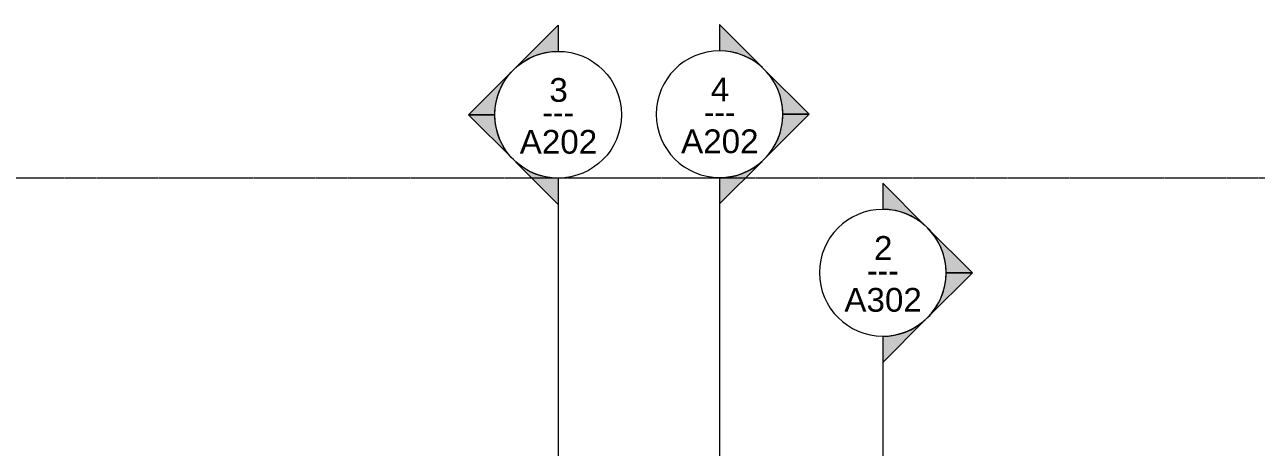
# Model space of a CAD drawing. Header units: inches. Extents: x -4178 to 1394, y -264 to 627.
# Drawn here: x -192.8 to 274, y 425 to 585.1 of the extents above; entities that cross this region are included whole.
import ezdxf

# ---------------------------------------------------------------- set-up
doc = ezdxf.new("R2010")
doc.units = ezdxf.units.IN
doc.header["$MEASUREMENT"] = 0
doc.linetypes.add('Aligning Line 1_8_', pattern=[0.25, 0.125, -0.125])
for name, color, linetype, lineweight in [('0-4', 50, 'Continuous', 5), ('G-ANNO-SYMB', 111, 'Aligning Line 1_8_', 9), ('G-ANNO-SYMB-1', 147, 'Aligning Line 1_8_', 9), ('G-ANNO-SYMB-2', 111, 'Continuous', 9)]:
    doc.layers.add(name, color=color, linetype=linetype, lineweight=lineweight)
doc.styles.add('Arial', font='arial.ttf', dxfattribs={"height": 9})
doc.styles.add('Century Gothic', font='ufonts.com_century-gothic.ttf', dxfattribs={"height": 9})

# ---------------------------------------------------------------- blocks, each defined once
blk = doc.blocks.new('CTR - 1st Phase -Stairs _ Elevators_rvt-2-BUILDING ELEVATION - SOUTH')
at = {"layer": 'G-ANNO-SYMB-1'}
blk.add_line((12280.06, 526.95), (9756.48, 526.95), dxfattribs=at)
blk = doc.blocks.new('Section - Section Head - Filled-22785-BUILDING ELEVATION - SOUTH')
at = {"layer": 'G-ANNO-SYMB-2'}
h = blk.add_hatch(color=256, dxfattribs=at)
edge = h.paths.add_edge_path(flags=0)
edge.add_line((10162.08, -163.47), (10178.19, -147.37))
edge.add_line((10178.19, -147.37), (10178.19, -157.28))
edge.add_arc((10178.19, -181.31), 24.03, 90, 132.0784)
h = blk.add_hatch(color=256, dxfattribs=at)
edge = h.paths.add_edge_path(flags=0)
edge.add_arc((10178.19, -181.31), 24, 135, 180)
edge.add_line((10154.19, -181.31), (10144.25, -181.31))
edge.add_line((10144.25, -181.31), (10161.22, -164.34))
h = blk.add_hatch(color=256, dxfattribs=at)
edge = h.paths.add_edge_path(flags=0)
edge.add_line((10161.22, -198.28), (10144.25, -181.31))
edge.add_line((10144.25, -181.31), (10154.19, -181.31))
edge.add_arc((10178.19, -181.31), 24, 180, 225)
h = blk.add_hatch(color=256, dxfattribs=at)
edge = h.paths.add_edge_path(flags=0)
edge.add_arc((10178.19, -181.31), 24.03, 227.9216, 270)
edge.add_line((10178.19, -205.34), (10178.19, -215.25))
edge.add_line((10178.19, -215.25), (10162.08, -199.15))
for p, q in [((10178.19, -147.37), (10162.08, -163.47)), ((10178.19, -157.28), (10178.19, -147.37)), ((10161.22, -164.34), (10144.25, -181.31)), ((10154.19, -181.31), (10144.25, -181.31)), ((10144.25, -181.31), (10161.22, -198.28)), ((10144.25, -181.31), (10154.19, -181.31)), ((10162.08, -199.15), (10178.19, -215.25)), ((10178.19, -215.25), (10178.19, -205.34))]:
    blk.add_line(p, q, dxfattribs=at)
for centre, radius, start, end in [((10178.19, -181.34), 24, 90, 270), ((10178.19, -181.31), 24.03, 90, 132.0784), ((10178.19, -181.34), 24, 270, 90), ((10178.19, -181.31), 24, 135, 180), ((10178.19, -181.31), 24, 180, 225), ((10178.19, -181.31), 24.03, 227.9216, 270)]:
    blk.add_arc(centre, radius, start, end, dxfattribs=at)

msp = doc.modelspace()

# ---------------------------------------------------------------- linework, layer by layer
at = {"layer": 'G-ANNO-SYMB'}
msp.add_line((1235.832, 526.953), (-1287.744, 526.953), dxfattribs=at)
at = {"layer": 'G-ANNO-SYMB-2'}
for p, q in [((9.356, 526.953), (9.356, -157.31)), ((70.51, 527.143), (70.51, -206.492)), ((132.382, 467.115), (132.382, -179.377))]:
    msp.add_line(p, q, dxfattribs=at)

# ---------------------------------------------------------------- block references
at = {"layer": '0-4'}
msp.add_blockref('CTR - 1st Phase -Stairs _ Elevators_rvt-2-BUILDING ELEVATION - SOUTH', (-11044.228, 0), dxfattribs=at)
at = {"layer": 'G-ANNO-SYMB-2', "extrusion": (0, 0, -1), "rotation": 180}
msp.add_blockref('Section - Section Head - Filled-22785-BUILDING ELEVATION - SOUTH', (10168.834, 369.643), dxfattribs=at)
at = {"layer": 'G-ANNO-SYMB-2', "rotation": 180}
for p in [(10248.699, 369.833), (10310.571, 309.805)]:
    msp.add_blockref('Section - Section Head - Filled-22785-BUILDING ELEVATION - SOUTH', p, dxfattribs=at)

# ---------------------------------------------------------------- texts
at = {"layer": 'G-ANNO-SYMB-2', "char_height": 9, "attachment_point": 1}
for s, insert, width, style in [('3', (6.035, 564.862), 8.484, 'Arial'), ('4', (67.189, 565.052), 8.484, 'Arial'), ('---', (3.384, 556.355), 15.453, 'Century Gothic'), ('---', (64.538, 556.545), 15.453, 'Century Gothic'), ('A202', (-5.209, 545.225), 35.754, 'Arial'), ('A202', (55.945, 545.416), 35.754, 'Arial'), ('2', (129.061, 505.024), 8.484, 'Arial'), ('---', (126.409, 496.517), 15.453, 'Century Gothic'), ('A302', (117.817, 485.388), 35.754, 'Arial')]:
    msp.add_mtext(s, dxfattribs=dict(at, insert=insert, width=width, style=style))

doc.saveas('drawing.dxf')
